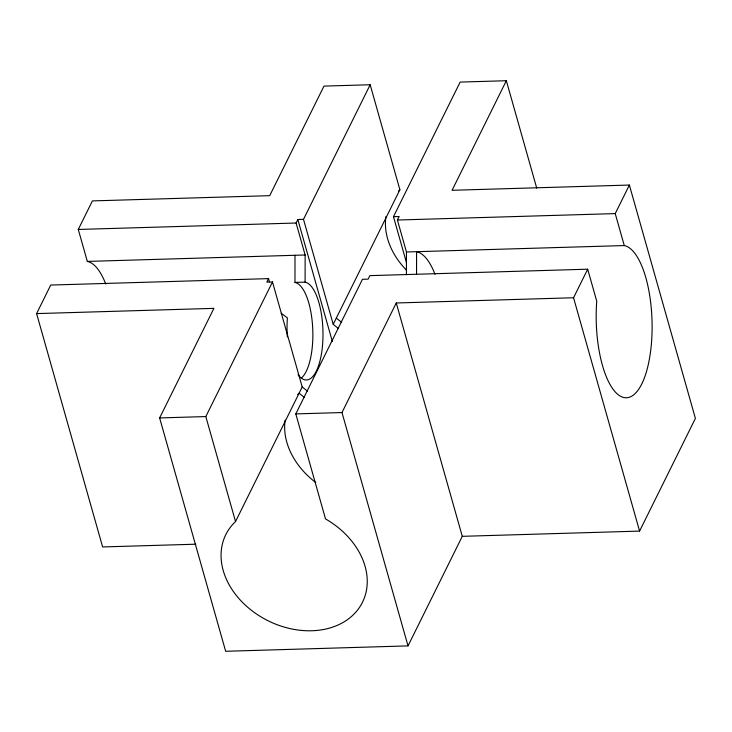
<?xml version="1.0" encoding="UTF-8"?>
<svg xmlns="http://www.w3.org/2000/svg" width="732" height="732" viewBox="0 0 732 732"><rect width="100%" height="100%" fill="white"/><g stroke="black" fill="none" stroke-linecap="round" stroke-linejoin="round"><path stroke-width="1.1" d="M301.685 377.813A49.007 17.934 88.3 0 0 312.537 325.328A49.007 17.934 88.3 0 0 294.969 282.424L295.014 255.285M298.052 374.72A49.007 17.934 88.3 0 0 322.629 344.086A49.007 17.934 88.3 0 0 305.098 282.122L305.143 254.983L296.103 223.022L297.833 219.518L303.496 219.353L370.172 84.747L323.983 86.111L269.715 195.673L92.415 200.907L78.278 229.455L87.328 261.416A76.238 27.889 88.3 0 1 105.737 284.016M406.416 274.61L406.461 251.991L397.412 220.03L399.15 216.526L393.477 216.699L406.48 262.632M416.545 274.308L416.59 251.698A76.238 27.889 88.3 0 1 435 274.29M195.819 544.196L102.626 546.95L36.6 313.598L50.737 285.059L268.562 278.627L269.458 281.82M268.562 278.627L266.823 282.131L272.487 281.957L205.82 416.563L235.53 521.559A76.238 58.478 26.3 0 0 254.452 612.574A76.238 58.478 26.3 0 0 357.975 609.518A76.238 58.478 26.3 0 0 325.511 518.906L295.801 413.909L362.468 279.304L368.132 279.139L369.87 275.635L587.686 269.202L573.549 297.75L396.259 302.984L462.285 536.327L408.017 645.889L225.657 651.279L159.631 417.935L213.9 308.364L36.6 313.598M235.53 521.559L302.197 386.954L272.487 281.957M338.449 328.531L333.216 324.349L399.882 189.744L370.172 84.747M393.477 216.699L460.154 82.085L506.343 80.721L536.721 188.087M408.017 645.889L341.99 412.546L396.259 302.984M506.343 80.721L452.074 190.293L629.374 185.05L695.4 418.402L639.585 531.093L462.285 536.327M587.686 269.202L596.736 301.163A76.238 27.889 88.3 0 0 620.361 396.158A76.238 27.889 88.3 0 0 652.047 332.191A76.238 27.889 88.3 0 0 624.277 245.559L615.228 213.598L629.374 185.05M78.278 229.455L296.103 223.022M397.412 220.03L615.228 213.598M87.328 261.416L305.143 254.983M406.461 251.991L624.277 245.559M294.969 282.424L305.098 282.122M159.631 417.935L205.82 416.563M295.801 413.909L341.99 412.546M281.161 313.241L287.392 317.871A49.007 17.934 88.3 0 0 287.356 336.93M336.308 318.091L341.551 322.272M302.197 386.954L307.431 391.144M304.338 397.403L299.095 393.212A76.238 58.478 26.3 0 0 297.704 394.585M573.549 297.75L639.585 531.093M303.496 219.353L333.216 324.349M297.833 219.518L332.337 341.451M315.757 482.544A76.238 58.478 26.3 0 1 285.141 420.077M406.388 270.081A76.238 58.478 26.3 0 1 385.929 216.599M398.492 191.116A76.238 58.478 26.3 0 1 399.882 189.744"/></g></svg>
